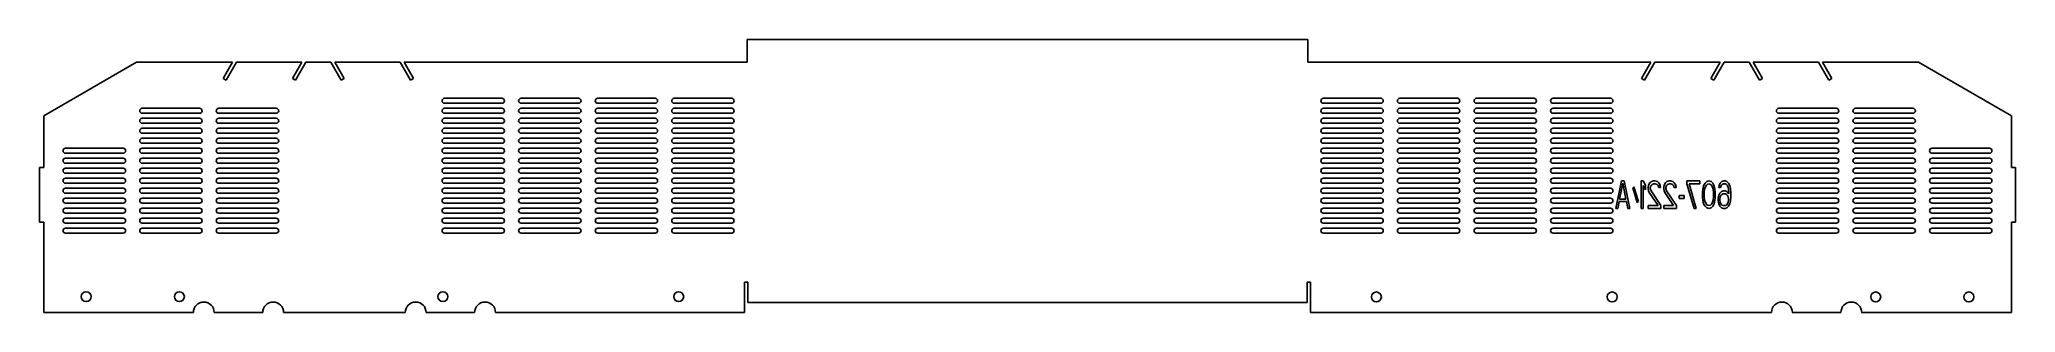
# Model space of a CAD drawing. Extents: x -8.2 to 27.4, y 17.3 to 22.2.
import ezdxf

# ---------------------------------------------------------------- set-up
doc = ezdxf.new("R2010")
doc.units = 0
doc.header["$LTSCALE"] = 1.21
doc.layers.get('0').update_dxf_attribs({"linetype": 'CONTINUOUS'})

msp = doc.modelspace()

# ---------------------------------------------------------------- linework, layer by layer
at = {"color": 3}
for p, q in [((4.581, 22.201), (4.581, 21.896)), ((14.684, 22.201), (4.581, 22.201)), ((14.684, 21.896), (14.684, 22.201)), ((-8.1, 20.823), (-6.425, 21.791)), ((-4.697, 21.791), (-6.425, 21.791)), ((-4.697, 21.791), (-4.865, 21.501)), ((-4.811, 21.47), (-4.625, 21.791)), ((-3.447, 21.791), (-4.625, 21.791)), ((-3.447, 21.791), (-3.615, 21.501)), ((-3.561, 21.47), (-3.375, 21.791)), ((-2.925, 21.791), (-3.375, 21.791)), ((-2.925, 21.791), (-2.74, 21.47)), ((-2.686, 21.501), (-2.854, 21.791)), ((-1.675, 21.791), (-2.854, 21.791)), ((-1.675, 21.791), (-1.49, 21.47)), ((-1.436, 21.501), (-1.604, 21.791)), ((-1.604, 21.791), (4.58, 21.791)), ((4.581, 21.896), (4.58, 21.791)), ((14.684, 21.896), (14.684, 21.791)), ((20.868, 21.791), (14.685, 21.791)), ((20.7, 21.501), (20.868, 21.791)), ((20.94, 21.791), (20.754, 21.47)), ((22.118, 21.791), (20.94, 21.791)), ((21.95, 21.501), (22.118, 21.791)), ((22.19, 21.791), (22.004, 21.47)), ((22.64, 21.791), (22.19, 21.791)), ((22.825, 21.47), (22.64, 21.791)), ((23.89, 21.791), (22.711, 21.791)), ((22.711, 21.791), (22.879, 21.501)), ((24.075, 21.47), (23.89, 21.791)), ((25.69, 21.791), (23.961, 21.791)), ((23.961, 21.791), (24.129, 21.501)), ((27.365, 20.823), (25.69, 21.791)), ((-4.865, 21.501), (-4.811, 21.47)), ((-3.615, 21.501), (-3.561, 21.47)), ((-2.74, 21.47), (-2.686, 21.501)), ((-1.49, 21.47), (-1.436, 21.501)), ((20.754, 21.47), (20.7, 21.501)), ((22.004, 21.47), (21.95, 21.501)), ((22.879, 21.501), (22.825, 21.47)), ((24.129, 21.501), (24.075, 21.47)), ((0.16, 21.141), (-0.875, 21.141)), ((-0.875, 21.051), (0.16, 21.051)), ((1.54, 21.141), (0.505, 21.141)), ((0.505, 21.051), (1.54, 21.051)), ((2.92, 21.141), (1.885, 21.141)), ((1.885, 21.051), (2.92, 21.051)), ((4.3, 21.141), (3.265, 21.141)), ((3.265, 21.051), (4.3, 21.051)), ((14.965, 21.141), (16, 21.141)), ((16, 21.051), (14.965, 21.051)), ((16.345, 21.141), (17.38, 21.141)), ((17.38, 21.051), (16.345, 21.051)), ((17.725, 21.141), (18.76, 21.141)), ((18.76, 21.051), (17.725, 21.051)), ((19.105, 21.141), (20.14, 21.141)), ((20.14, 21.051), (19.105, 21.051)), ((-8.1, 19.896), (-8.1, 20.823)), ((-5.29, 20.961), (-6.325, 20.961)), ((-6.325, 20.871), (-5.29, 20.871)), ((-5.29, 20.781), (-6.325, 20.781)), ((-6.325, 20.691), (-5.29, 20.691)), ((-3.91, 20.961), (-4.945, 20.961)), ((-4.945, 20.871), (-3.91, 20.871)), ((-3.91, 20.781), (-4.945, 20.781)), ((-4.945, 20.691), (-3.91, 20.691)), ((0.16, 20.961), (-0.875, 20.961)), ((-0.875, 20.871), (0.16, 20.871)), ((0.16, 20.781), (-0.875, 20.781)), ((-0.875, 20.691), (0.16, 20.691)), ((1.54, 20.961), (0.505, 20.961)), ((0.505, 20.871), (1.54, 20.871)), ((1.54, 20.781), (0.505, 20.781)), ((0.505, 20.691), (1.54, 20.691)), ((2.92, 20.961), (1.885, 20.961)), ((1.885, 20.871), (2.92, 20.871)), ((2.92, 20.781), (1.885, 20.781)), ((1.885, 20.691), (2.92, 20.691)), ((4.3, 20.961), (3.265, 20.961)), ((3.265, 20.871), (4.3, 20.871)), ((4.3, 20.781), (3.265, 20.781)), ((3.265, 20.691), (4.3, 20.691)), ((14.965, 20.961), (16, 20.961)), ((16, 20.871), (14.965, 20.871)), ((14.965, 20.781), (16, 20.781)), ((16, 20.691), (14.965, 20.691)), ((16.345, 20.961), (17.38, 20.961)), ((17.38, 20.871), (16.345, 20.871)), ((16.345, 20.781), (17.38, 20.781)), ((17.38, 20.691), (16.345, 20.691)), ((17.725, 20.961), (18.76, 20.961)), ((18.76, 20.871), (17.725, 20.871)), ((17.725, 20.781), (18.76, 20.781)), ((18.76, 20.691), (17.725, 20.691)), ((19.105, 20.961), (20.14, 20.961)), ((20.14, 20.871), (19.105, 20.871)), ((19.105, 20.781), (20.14, 20.781)), ((20.14, 20.691), (19.105, 20.691)), ((23.175, 20.961), (24.21, 20.961)), ((24.21, 20.871), (23.175, 20.871)), ((23.175, 20.781), (24.21, 20.781)), ((24.21, 20.691), (23.175, 20.691)), ((24.555, 20.961), (25.59, 20.961)), ((25.59, 20.871), (24.555, 20.871)), ((24.555, 20.781), (25.59, 20.781)), ((25.59, 20.691), (24.555, 20.691)), ((27.365, 19.896), (27.365, 20.823)), ((-5.29, 20.601), (-6.325, 20.601)), ((-6.325, 20.511), (-5.29, 20.511)), ((-5.29, 20.421), (-6.325, 20.421)), ((-6.325, 20.331), (-5.29, 20.331)), ((-3.91, 20.601), (-4.945, 20.601)), ((-4.945, 20.511), (-3.91, 20.511)), ((-3.91, 20.421), (-4.945, 20.421)), ((-4.945, 20.331), (-3.91, 20.331)), ((0.16, 20.601), (-0.875, 20.601)), ((-0.875, 20.511), (0.16, 20.511)), ((0.16, 20.421), (-0.875, 20.421)), ((-0.875, 20.331), (0.16, 20.331)), ((1.54, 20.601), (0.505, 20.601)), ((0.505, 20.511), (1.54, 20.511)), ((1.54, 20.421), (0.505, 20.421)), ((0.505, 20.331), (1.54, 20.331)), ((2.92, 20.601), (1.885, 20.601)), ((1.885, 20.511), (2.92, 20.511)), ((2.92, 20.421), (1.885, 20.421)), ((1.885, 20.331), (2.92, 20.331)), ((4.3, 20.601), (3.265, 20.601)), ((3.265, 20.511), (4.3, 20.511)), ((4.3, 20.421), (3.265, 20.421)), ((3.265, 20.331), (4.3, 20.331)), ((14.965, 20.601), (16, 20.601)), ((16, 20.511), (14.965, 20.511)), ((14.965, 20.421), (16, 20.421)), ((16, 20.331), (14.965, 20.331)), ((16.345, 20.601), (17.38, 20.601)), ((17.38, 20.511), (16.345, 20.511)), ((16.345, 20.421), (17.38, 20.421)), ((17.38, 20.331), (16.345, 20.331)), ((17.725, 20.601), (18.76, 20.601)), ((18.76, 20.511), (17.725, 20.511)), ((17.725, 20.421), (18.76, 20.421)), ((18.76, 20.331), (17.725, 20.331)), ((19.105, 20.601), (20.14, 20.601)), ((20.14, 20.511), (19.105, 20.511)), ((19.105, 20.421), (20.14, 20.421)), ((20.14, 20.331), (19.105, 20.331)), ((23.175, 20.601), (24.21, 20.601)), ((24.21, 20.511), (23.175, 20.511)), ((23.175, 20.421), (24.21, 20.421)), ((24.21, 20.331), (23.175, 20.331)), ((24.555, 20.601), (25.59, 20.601)), ((25.59, 20.511), (24.555, 20.511)), ((24.555, 20.421), (25.59, 20.421)), ((25.59, 20.331), (24.555, 20.331)), ((-6.67, 20.241), (-7.705, 20.241)), ((-7.705, 20.151), (-6.67, 20.151)), ((-6.67, 20.061), (-7.705, 20.061)), ((-7.705, 19.971), (-6.67, 19.971)), ((-5.29, 20.241), (-6.325, 20.241)), ((-6.325, 20.151), (-5.29, 20.151)), ((-5.29, 20.061), (-6.325, 20.061)), ((-6.325, 19.971), (-5.29, 19.971)), ((-3.91, 20.241), (-4.945, 20.241)), ((-4.945, 20.151), (-3.91, 20.151)), ((-3.91, 20.061), (-4.945, 20.061)), ((-4.945, 19.971), (-3.91, 19.971)), ((0.16, 20.241), (-0.875, 20.241)), ((-0.875, 20.151), (0.16, 20.151)), ((0.16, 20.061), (-0.875, 20.061)), ((-0.875, 19.971), (0.16, 19.971)), ((1.54, 20.241), (0.505, 20.241)), ((0.505, 20.151), (1.54, 20.151)), ((1.54, 20.061), (0.505, 20.061)), ((0.505, 19.971), (1.54, 19.971)), ((2.92, 20.241), (1.885, 20.241)), ((1.885, 20.151), (2.92, 20.151)), ((2.92, 20.061), (1.885, 20.061)), ((1.885, 19.971), (2.92, 19.971)), ((4.3, 20.241), (3.265, 20.241)), ((3.265, 20.151), (4.3, 20.151)), ((4.3, 20.061), (3.265, 20.061)), ((3.265, 19.971), (4.3, 19.971)), ((14.965, 20.241), (16, 20.241)), ((16, 20.151), (14.965, 20.151)), ((14.965, 20.061), (16, 20.061)), ((16, 19.971), (14.965, 19.971)), ((16.345, 20.241), (17.38, 20.241)), ((17.38, 20.151), (16.345, 20.151)), ((16.345, 20.061), (17.38, 20.061)), ((17.38, 19.971), (16.345, 19.971)), ((17.725, 20.241), (18.76, 20.241)), ((18.76, 20.151), (17.725, 20.151)), ((17.725, 20.061), (18.76, 20.061)), ((18.76, 19.971), (17.725, 19.971)), ((19.105, 20.241), (20.14, 20.241)), ((20.14, 20.151), (19.105, 20.151)), ((19.105, 20.061), (20.14, 20.061)), ((20.14, 19.971), (19.105, 19.971)), ((23.175, 20.241), (24.21, 20.241)), ((24.21, 20.151), (23.175, 20.151)), ((23.175, 20.061), (24.21, 20.061)), ((24.21, 19.971), (23.175, 19.971)), ((24.555, 20.241), (25.59, 20.241)), ((25.59, 20.151), (24.555, 20.151)), ((24.555, 20.061), (25.59, 20.061)), ((25.59, 19.971), (24.555, 19.971)), ((25.935, 20.241), (26.97, 20.241)), ((26.97, 20.151), (25.935, 20.151)), ((25.935, 20.061), (26.97, 20.061)), ((26.97, 19.971), (25.935, 19.971)), ((-8.175, 18.906), (-8.175, 19.896)), ((-8.1, 19.896), (-8.175, 19.896)), ((-6.67, 19.881), (-7.705, 19.881)), ((-7.705, 19.791), (-6.67, 19.791)), ((-6.67, 19.701), (-7.705, 19.701)), ((-7.705, 19.611), (-6.67, 19.611)), ((-5.29, 19.881), (-6.325, 19.881)), ((-6.325, 19.791), (-5.29, 19.791)), ((-5.29, 19.701), (-6.325, 19.701)), ((-6.325, 19.611), (-5.29, 19.611)), ((-3.91, 19.881), (-4.945, 19.881)), ((-4.945, 19.791), (-3.91, 19.791)), ((-3.91, 19.701), (-4.945, 19.701)), ((-4.945, 19.611), (-3.91, 19.611)), ((0.16, 19.881), (-0.875, 19.881)), ((-0.875, 19.791), (0.16, 19.791)), ((0.16, 19.701), (-0.875, 19.701)), ((-0.875, 19.611), (0.16, 19.611)), ((1.54, 19.881), (0.505, 19.881)), ((0.505, 19.791), (1.54, 19.791)), ((1.54, 19.701), (0.505, 19.701)), ((0.505, 19.611), (1.54, 19.611)), ((2.92, 19.881), (1.885, 19.881)), ((1.885, 19.791), (2.92, 19.791)), ((2.92, 19.701), (1.885, 19.701)), ((1.885, 19.611), (2.92, 19.611)), ((4.3, 19.881), (3.265, 19.881)), ((3.265, 19.791), (4.3, 19.791)), ((4.3, 19.701), (3.265, 19.701)), ((3.265, 19.611), (4.3, 19.611)), ((14.965, 19.881), (16, 19.881)), ((16, 19.791), (14.965, 19.791)), ((14.965, 19.701), (16, 19.701)), ((16, 19.611), (14.965, 19.611)), ((16.345, 19.881), (17.38, 19.881)), ((17.38, 19.791), (16.345, 19.791)), ((16.345, 19.701), (17.38, 19.701)), ((17.38, 19.611), (16.345, 19.611)), ((17.725, 19.881), (18.76, 19.881)), ((18.76, 19.791), (17.725, 19.791)), ((17.725, 19.701), (18.76, 19.701)), ((18.76, 19.611), (17.725, 19.611)), ((19.105, 19.881), (20.14, 19.881)), ((20.14, 19.791), (19.105, 19.791)), ((19.105, 19.701), (20.14, 19.701)), ((20.14, 19.611), (19.105, 19.611)), ((23.175, 19.881), (24.21, 19.881)), ((24.21, 19.791), (23.175, 19.791)), ((23.175, 19.701), (24.21, 19.701)), ((24.21, 19.611), (23.175, 19.611)), ((24.555, 19.881), (25.59, 19.881)), ((25.59, 19.791), (24.555, 19.791)), ((24.555, 19.701), (25.59, 19.701)), ((25.59, 19.611), (24.555, 19.611)), ((25.935, 19.881), (26.97, 19.881)), ((26.97, 19.791), (25.935, 19.791)), ((25.935, 19.701), (26.97, 19.701)), ((26.97, 19.611), (25.935, 19.611)), ((27.365, 19.896), (27.44, 19.896)), ((27.44, 18.906), (27.44, 19.896)), ((-6.67, 19.521), (-7.705, 19.521)), ((-7.705, 19.431), (-6.67, 19.431)), ((-6.67, 19.341), (-7.705, 19.341)), ((-7.705, 19.251), (-6.67, 19.251)), ((-5.29, 19.521), (-6.325, 19.521)), ((-6.325, 19.431), (-5.29, 19.431)), ((-5.29, 19.341), (-6.325, 19.341)), ((-6.325, 19.251), (-5.29, 19.251)), ((-3.91, 19.521), (-4.945, 19.521)), ((-4.945, 19.431), (-3.91, 19.431)), ((-3.91, 19.341), (-4.945, 19.341)), ((-4.945, 19.251), (-3.91, 19.251)), ((0.16, 19.521), (-0.875, 19.521)), ((-0.875, 19.431), (0.16, 19.431)), ((0.16, 19.341), (-0.875, 19.341)), ((-0.875, 19.251), (0.16, 19.251)), ((1.54, 19.521), (0.505, 19.521)), ((0.505, 19.431), (1.54, 19.431)), ((1.54, 19.341), (0.505, 19.341)), ((0.505, 19.251), (1.54, 19.251)), ((2.92, 19.521), (1.885, 19.521)), ((1.885, 19.431), (2.92, 19.431)), ((2.92, 19.341), (1.885, 19.341)), ((1.885, 19.251), (2.92, 19.251)), ((4.3, 19.521), (3.265, 19.521)), ((3.265, 19.431), (4.3, 19.431)), ((4.3, 19.341), (3.265, 19.341)), ((3.265, 19.251), (4.3, 19.251)), ((14.965, 19.521), (16, 19.521)), ((16, 19.431), (14.965, 19.431)), ((14.965, 19.341), (16, 19.341)), ((16, 19.251), (14.965, 19.251)), ((16.345, 19.521), (17.38, 19.521)), ((17.38, 19.431), (16.345, 19.431)), ((16.345, 19.341), (17.38, 19.341)), ((17.38, 19.251), (16.345, 19.251)), ((17.725, 19.521), (18.76, 19.521)), ((18.76, 19.431), (17.725, 19.431)), ((17.725, 19.341), (18.76, 19.341)), ((18.76, 19.251), (17.725, 19.251)), ((19.105, 19.521), (20.14, 19.521)), ((20.14, 19.431), (19.105, 19.431)), ((19.105, 19.341), (20.14, 19.341)), ((20.14, 19.251), (19.105, 19.251)), ((23.175, 19.521), (24.21, 19.521)), ((24.21, 19.431), (23.175, 19.431)), ((23.175, 19.341), (24.21, 19.341)), ((24.21, 19.251), (23.175, 19.251)), ((24.555, 19.521), (25.59, 19.521)), ((25.59, 19.431), (24.555, 19.431)), ((24.555, 19.341), (25.59, 19.341)), ((25.59, 19.251), (24.555, 19.251)), ((25.935, 19.521), (26.97, 19.521)), ((26.97, 19.431), (25.935, 19.431)), ((25.935, 19.341), (26.97, 19.341)), ((26.97, 19.251), (25.935, 19.251)), ((-8.1, 18.906), (-8.175, 18.906)), ((-8.1, 17.281), (-8.1, 18.906)), ((-6.67, 19.161), (-7.705, 19.161)), ((-7.705, 19.071), (-6.67, 19.071)), ((-6.67, 18.981), (-7.705, 18.981)), ((-7.705, 18.891), (-6.67, 18.891)), ((-5.29, 19.161), (-6.325, 19.161)), ((-6.325, 19.071), (-5.29, 19.071)), ((-5.29, 18.981), (-6.325, 18.981)), ((-6.325, 18.891), (-5.29, 18.891)), ((-3.91, 19.161), (-4.945, 19.161)), ((-4.945, 19.071), (-3.91, 19.071)), ((-3.91, 18.981), (-4.945, 18.981)), ((-4.945, 18.891), (-3.91, 18.891)), ((0.16, 19.161), (-0.875, 19.161)), ((-0.875, 19.071), (0.16, 19.071)), ((0.16, 18.981), (-0.875, 18.981)), ((-0.875, 18.891), (0.16, 18.891)), ((1.54, 19.161), (0.505, 19.161)), ((0.505, 19.071), (1.54, 19.071)), ((1.54, 18.981), (0.505, 18.981)), ((0.505, 18.891), (1.54, 18.891)), ((2.92, 19.161), (1.885, 19.161)), ((1.885, 19.071), (2.92, 19.071)), ((2.92, 18.981), (1.885, 18.981)), ((1.885, 18.891), (2.92, 18.891)), ((4.3, 19.161), (3.265, 19.161)), ((3.265, 19.071), (4.3, 19.071)), ((4.3, 18.981), (3.265, 18.981)), ((3.265, 18.891), (4.3, 18.891)), ((14.965, 19.161), (16, 19.161)), ((16, 19.071), (14.965, 19.071)), ((14.965, 18.981), (16, 18.981)), ((16, 18.891), (14.965, 18.891)), ((16.345, 19.161), (17.38, 19.161)), ((17.38, 19.071), (16.345, 19.071)), ((16.345, 18.981), (17.38, 18.981)), ((17.38, 18.891), (16.345, 18.891)), ((17.725, 19.161), (18.76, 19.161)), ((18.76, 19.071), (17.725, 19.071)), ((17.725, 18.981), (18.76, 18.981)), ((18.76, 18.891), (17.725, 18.891)), ((19.105, 19.161), (20.14, 19.161)), ((20.14, 19.071), (19.105, 19.071)), ((19.105, 18.981), (20.14, 18.981)), ((20.14, 18.891), (19.105, 18.891)), ((23.175, 19.161), (24.21, 19.161)), ((24.21, 19.071), (23.175, 19.071)), ((23.175, 18.981), (24.21, 18.981)), ((24.21, 18.891), (23.175, 18.891)), ((24.555, 19.161), (25.59, 19.161)), ((25.59, 19.071), (24.555, 19.071)), ((24.555, 18.981), (25.59, 18.981)), ((25.59, 18.891), (24.555, 18.891)), ((25.935, 19.161), (26.97, 19.161)), ((26.97, 19.071), (25.935, 19.071)), ((25.935, 18.981), (26.97, 18.981)), ((26.97, 18.891), (25.935, 18.891)), ((27.365, 18.906), (27.44, 18.906)), ((27.365, 17.281), (27.365, 18.906)), ((-6.67, 18.801), (-7.705, 18.801)), ((-7.705, 18.711), (-6.67, 18.711)), ((-5.29, 18.801), (-6.325, 18.801)), ((-6.325, 18.711), (-5.29, 18.711)), ((-3.91, 18.801), (-4.945, 18.801)), ((-4.945, 18.711), (-3.91, 18.711)), ((0.16, 18.801), (-0.875, 18.801)), ((-0.875, 18.711), (0.16, 18.711)), ((1.54, 18.801), (0.505, 18.801)), ((0.505, 18.711), (1.54, 18.711)), ((2.92, 18.801), (1.885, 18.801)), ((1.885, 18.711), (2.92, 18.711)), ((4.3, 18.801), (3.265, 18.801)), ((3.265, 18.711), (4.3, 18.711)), ((14.965, 18.801), (16, 18.801)), ((16, 18.711), (14.965, 18.711)), ((16.345, 18.801), (17.38, 18.801)), ((17.38, 18.711), (16.345, 18.711)), ((17.725, 18.801), (18.76, 18.801)), ((18.76, 18.711), (17.725, 18.711)), ((19.105, 18.801), (20.14, 18.801)), ((20.14, 18.711), (19.105, 18.711)), ((23.175, 18.801), (24.21, 18.801)), ((24.21, 18.711), (23.175, 18.711)), ((24.555, 18.801), (25.59, 18.801)), ((25.59, 18.711), (24.555, 18.711)), ((25.935, 18.801), (26.97, 18.801)), ((26.97, 18.711), (25.935, 18.711)), ((4.54, 17.827), (4.531, 17.826)), ((4.531, 17.281), (4.531, 17.826)), ((4.54, 17.827), (4.593, 17.827)), ((4.593, 17.461), (4.593, 17.827)), ((14.672, 17.827), (14.725, 17.827)), ((14.672, 17.461), (14.672, 17.827)), ((14.725, 17.827), (14.734, 17.826)), ((14.734, 17.281), (14.734, 17.826)), ((4.593, 17.461), (14.672, 17.461)), ((-8.1, 17.281), (-5.403, 17.281)), ((-4.153, 17.281), (-5.028, 17.281)), ((-1.583, 17.281), (-3.778, 17.281)), ((-0.333, 17.281), (-1.208, 17.281)), ((4.531, 17.281), (0.042, 17.281)), ((14.734, 17.281), (23.042, 17.281)), ((23.417, 17.281), (24.292, 17.281)), ((27.365, 17.281), (24.667, 17.281))]:
    msp.add_line(p, q, dxfattribs=at)
for p, q in [((4.581, 21.896), (4.579, 21.791)), ((14.684, 21.896), (14.685, 21.791)), ((4.54, 17.827), (4.531, 17.826)), ((14.725, 17.827), (14.734, 17.826))]:
    msp.add_line(p, q)
at = {"color": 4}
for p, q in [((20.337, 19.652), (20.235, 19.155)), ((20.362, 19.61), (20.305, 19.324)), ((20.388, 19.652), (20.337, 19.652)), ((20.419, 19.324), (20.362, 19.61)), ((20.489, 19.155), (20.388, 19.652)), ((20.731, 19.652), (20.693, 19.652)), ((20.693, 19.652), (20.693, 19.155)), ((20.769, 19.578), (20.731, 19.652)), ((20.852, 19.62), (20.826, 19.578)), ((20.877, 19.641), (20.852, 19.62)), ((20.871, 19.567), (20.89, 19.589)), ((20.915, 19.652), (20.877, 19.641)), ((20.89, 19.589), (20.922, 19.599)), ((20.941, 19.652), (20.915, 19.652)), ((20.922, 19.599), (20.947, 19.599)), ((20.985, 19.641), (20.941, 19.652)), ((20.947, 19.599), (20.979, 19.589)), ((20.979, 19.589), (20.998, 19.567)), ((21.011, 19.62), (20.985, 19.641)), ((21.036, 19.578), (21.011, 19.62)), ((21.131, 19.62), (21.106, 19.578)), ((21.157, 19.641), (21.131, 19.62)), ((21.151, 19.567), (21.17, 19.589)), ((21.195, 19.652), (21.157, 19.641)), ((21.17, 19.589), (21.201, 19.599)), ((21.22, 19.652), (21.195, 19.652)), ((21.201, 19.599), (21.227, 19.599)), ((21.265, 19.641), (21.22, 19.652)), ((21.227, 19.599), (21.259, 19.589)), ((21.259, 19.589), (21.278, 19.567)), ((21.29, 19.62), (21.265, 19.641)), ((21.316, 19.578), (21.29, 19.62)), ((21.748, 19.652), (21.519, 19.652)), ((21.519, 19.652), (21.519, 19.599)), ((21.519, 19.599), (21.646, 19.155)), ((21.557, 19.599), (21.748, 19.599)), ((21.685, 19.155), (21.557, 19.599)), ((21.748, 19.599), (21.748, 19.652)), ((21.824, 19.578), (21.844, 19.61)), ((21.844, 19.61), (21.875, 19.641)), ((21.863, 19.567), (21.882, 19.589)), ((21.875, 19.641), (21.913, 19.652)), ((21.882, 19.589), (21.913, 19.599)), ((21.913, 19.652), (21.952, 19.641)), ((21.913, 19.599), (21.945, 19.589)), ((21.945, 19.589), (21.964, 19.567)), ((21.952, 19.641), (21.983, 19.61)), ((21.983, 19.61), (22.002, 19.578)), ((22.098, 19.567), (22.117, 19.61)), ((22.117, 19.61), (22.149, 19.641)), ((22.155, 19.589), (22.136, 19.567)), ((22.149, 19.641), (22.18, 19.652)), ((22.174, 19.599), (22.155, 19.589)), ((22.212, 19.599), (22.174, 19.599)), ((22.18, 19.652), (22.206, 19.652)), ((22.206, 19.652), (22.238, 19.641)), ((22.231, 19.589), (22.212, 19.599)), ((22.25, 19.567), (22.231, 19.589)), ((22.238, 19.641), (22.269, 19.61)), ((22.269, 19.61), (22.289, 19.567)), ((20.273, 19.155), (20.299, 19.282)), ((20.299, 19.282), (20.426, 19.282)), ((20.305, 19.324), (20.419, 19.324)), ((20.426, 19.282), (20.451, 19.155)), ((20.559, 19.546), (20.54, 19.525)), ((20.54, 19.525), (20.623, 19.261)), ((20.642, 19.282), (20.559, 19.546)), ((20.623, 19.261), (20.642, 19.282)), ((20.731, 19.567), (20.769, 19.493)), ((20.731, 19.155), (20.731, 19.567)), ((20.769, 19.493), (20.769, 19.578)), ((20.826, 19.578), (20.82, 19.536)), ((20.82, 19.536), (20.82, 19.515)), ((20.82, 19.515), (20.826, 19.472)), ((20.826, 19.472), (20.839, 19.441)), ((20.839, 19.441), (20.998, 19.208)), ((20.858, 19.536), (20.871, 19.567)), ((20.858, 19.515), (20.858, 19.536)), ((20.871, 19.472), (20.858, 19.515)), ((21.049, 19.208), (20.871, 19.472)), ((20.998, 19.567), (21.011, 19.536)), ((21.011, 19.536), (21.042, 19.536)), ((21.042, 19.536), (21.036, 19.578)), ((21.106, 19.578), (21.1, 19.536)), ((21.1, 19.536), (21.1, 19.515)), ((21.1, 19.515), (21.106, 19.472)), ((21.106, 19.472), (21.119, 19.441)), ((21.119, 19.441), (21.278, 19.208)), ((21.138, 19.536), (21.151, 19.567)), ((21.138, 19.515), (21.138, 19.536)), ((21.151, 19.472), (21.138, 19.515)), ((21.329, 19.208), (21.151, 19.472)), ((21.278, 19.567), (21.29, 19.536)), ((21.29, 19.536), (21.322, 19.536)), ((21.322, 19.536), (21.316, 19.578)), ((21.468, 19.388), (21.379, 19.388)), ((21.379, 19.388), (21.379, 19.335)), ((21.379, 19.335), (21.468, 19.335)), ((21.468, 19.335), (21.468, 19.388)), ((21.799, 19.451), (21.805, 19.504)), ((21.799, 19.356), (21.799, 19.451)), ((21.805, 19.303), (21.799, 19.356)), ((21.805, 19.504), (21.812, 19.536)), ((21.812, 19.271), (21.805, 19.303)), ((21.812, 19.536), (21.824, 19.578)), ((21.824, 19.229), (21.812, 19.271)), ((21.831, 19.441), (21.837, 19.504)), ((21.831, 19.366), (21.831, 19.441)), ((21.837, 19.303), (21.831, 19.366)), ((21.837, 19.504), (21.863, 19.567)), ((21.863, 19.24), (21.837, 19.303)), ((21.882, 19.218), (21.863, 19.24)), ((21.964, 19.24), (21.945, 19.218)), ((21.964, 19.567), (21.99, 19.504)), ((21.99, 19.303), (21.964, 19.24)), ((21.99, 19.504), (21.996, 19.441)), ((21.996, 19.366), (21.99, 19.303)), ((21.996, 19.441), (21.996, 19.366)), ((22.002, 19.578), (22.015, 19.536)), ((22.015, 19.271), (22.002, 19.229)), ((22.015, 19.536), (22.022, 19.504)), ((22.022, 19.303), (22.015, 19.271)), ((22.022, 19.504), (22.028, 19.451)), ((22.028, 19.356), (22.022, 19.303)), ((22.028, 19.451), (22.028, 19.356)), ((22.079, 19.345), (22.091, 19.398)), ((22.079, 19.292), (22.079, 19.345)), ((22.091, 19.24), (22.079, 19.292)), ((22.091, 19.536), (22.098, 19.567)), ((22.123, 19.536), (22.091, 19.536)), ((22.091, 19.398), (22.111, 19.43)), ((22.111, 19.197), (22.091, 19.24)), ((22.111, 19.43), (22.142, 19.462)), ((22.111, 19.335), (22.117, 19.366)), ((22.111, 19.303), (22.111, 19.335)), ((22.117, 19.271), (22.111, 19.303)), ((22.117, 19.366), (22.13, 19.388)), ((22.13, 19.24), (22.117, 19.271)), ((22.136, 19.567), (22.123, 19.536)), ((22.13, 19.388), (22.149, 19.409)), ((22.149, 19.218), (22.13, 19.24)), ((22.142, 19.462), (22.174, 19.472)), ((22.149, 19.409), (22.168, 19.419)), ((22.168, 19.419), (22.212, 19.419)), ((22.174, 19.472), (22.206, 19.472)), ((22.206, 19.472), (22.238, 19.462)), ((22.212, 19.419), (22.231, 19.409)), ((22.231, 19.409), (22.25, 19.388)), ((22.25, 19.24), (22.231, 19.218)), ((22.238, 19.462), (22.276, 19.419)), ((22.263, 19.536), (22.25, 19.567)), ((22.25, 19.388), (22.263, 19.366)), ((22.263, 19.271), (22.25, 19.24)), ((22.269, 19.504), (22.263, 19.536)), ((22.263, 19.366), (22.269, 19.335)), ((22.269, 19.303), (22.263, 19.271)), ((22.276, 19.441), (22.269, 19.504)), ((22.269, 19.335), (22.269, 19.303)), ((22.289, 19.24), (22.269, 19.197)), ((22.276, 19.419), (22.276, 19.441)), ((22.289, 19.567), (22.301, 19.515)), ((22.301, 19.292), (22.289, 19.24)), ((22.301, 19.515), (22.308, 19.441)), ((22.308, 19.366), (22.301, 19.292)), ((22.308, 19.441), (22.308, 19.366)), ((20.235, 19.155), (20.273, 19.155)), ((20.451, 19.155), (20.489, 19.155)), ((20.693, 19.155), (20.731, 19.155)), ((20.998, 19.208), (20.82, 19.208)), ((20.82, 19.208), (20.82, 19.155)), ((20.82, 19.155), (21.049, 19.155)), ((21.049, 19.155), (21.049, 19.208)), ((21.278, 19.208), (21.1, 19.208)), ((21.1, 19.208), (21.1, 19.155)), ((21.1, 19.155), (21.329, 19.155)), ((21.329, 19.155), (21.329, 19.208)), ((21.646, 19.155), (21.685, 19.155)), ((21.844, 19.197), (21.824, 19.229)), ((21.875, 19.166), (21.844, 19.197)), ((21.913, 19.155), (21.875, 19.166)), ((21.913, 19.208), (21.882, 19.218)), ((21.945, 19.218), (21.913, 19.208)), ((21.952, 19.166), (21.913, 19.155)), ((21.983, 19.197), (21.952, 19.166)), ((22.002, 19.229), (21.983, 19.197)), ((22.142, 19.166), (22.111, 19.197)), ((22.174, 19.155), (22.142, 19.166)), ((22.168, 19.208), (22.149, 19.218)), ((22.212, 19.208), (22.168, 19.208)), ((22.206, 19.155), (22.174, 19.155)), ((22.238, 19.166), (22.206, 19.155)), ((22.231, 19.218), (22.212, 19.208)), ((22.269, 19.197), (22.238, 19.166))]:
    msp.add_line(p, q, dxfattribs=at)
at = {"color": 3}
for centre in [(-7.335, 17.566), (-5.655, 17.566), (-0.905, 17.566), (3.345, 17.566), (15.92, 17.561), (20.17, 17.561), (24.92, 17.561), (26.6, 17.561)]:
    msp.add_circle(centre, 0.09, dxfattribs=at)
for centre, radius, start, end in [((-0.875, 21.096), 0.045, 90, 270), ((0.16, 21.096), 0.045, 270, 450), ((0.505, 21.096), 0.045, 90, 270), ((1.54, 21.096), 0.045, 270, 450), ((1.885, 21.096), 0.045, 90, 270), ((2.92, 21.096), 0.045, 270, 450), ((3.265, 21.096), 0.045, 90, 270), ((4.3, 21.096), 0.045, 270, 450), ((14.965, 21.096), 0.045, 90, 270), ((16, 21.096), 0.045, 270, 450), ((16.345, 21.096), 0.045, 90, 270), ((17.38, 21.096), 0.045, 270, 450), ((17.725, 21.096), 0.045, 90, 270), ((18.76, 21.096), 0.045, 270, 450), ((19.105, 21.096), 0.045, 90, 270), ((20.14, 21.096), 0.045, 270, 450), ((-6.325, 20.916), 0.045, 90, 270), ((-6.325, 20.736), 0.045, 90, 270), ((-5.29, 20.916), 0.045, 270, 450), ((-5.29, 20.736), 0.045, 270, 450), ((-4.945, 20.916), 0.045, 90, 270), ((-4.945, 20.736), 0.045, 90, 270), ((-3.91, 20.916), 0.045, 270, 450), ((-3.91, 20.736), 0.045, 270, 450), ((-0.875, 20.916), 0.045, 90, 270), ((-0.875, 20.736), 0.045, 90, 270), ((0.16, 20.916), 0.045, 270, 450), ((0.16, 20.736), 0.045, 270, 450), ((0.505, 20.916), 0.045, 90, 270), ((0.505, 20.736), 0.045, 90, 270), ((1.54, 20.916), 0.045, 270, 450), ((1.54, 20.736), 0.045, 270, 450), ((1.885, 20.916), 0.045, 90, 270), ((1.885, 20.736), 0.045, 90, 270), ((2.92, 20.916), 0.045, 270, 450), ((2.92, 20.736), 0.045, 270, 450), ((3.265, 20.916), 0.045, 90, 270), ((3.265, 20.736), 0.045, 90, 270), ((4.3, 20.916), 0.045, 270, 450), ((4.3, 20.736), 0.045, 270, 450), ((14.965, 20.916), 0.045, 90, 270), ((14.965, 20.736), 0.045, 90, 270), ((16, 20.916), 0.045, 270, 450), ((16, 20.736), 0.045, 270, 450), ((16.345, 20.916), 0.045, 90, 270), ((16.345, 20.736), 0.045, 90, 270), ((17.38, 20.916), 0.045, 270, 450), ((17.38, 20.736), 0.045, 270, 450), ((17.725, 20.916), 0.045, 90, 270), ((17.725, 20.736), 0.045, 90, 270), ((18.76, 20.916), 0.045, 270, 450), ((18.76, 20.736), 0.045, 270, 450), ((19.105, 20.916), 0.045, 90, 270), ((19.105, 20.736), 0.045, 90, 270), ((20.14, 20.916), 0.045, 270, 450), ((20.14, 20.736), 0.045, 270, 450), ((23.175, 20.916), 0.045, 90, 270), ((23.175, 20.736), 0.045, 90, 270), ((24.21, 20.916), 0.045, 270, 450), ((24.21, 20.736), 0.045, 270, 450), ((24.555, 20.916), 0.045, 90, 270), ((24.555, 20.736), 0.045, 90, 270), ((25.59, 20.916), 0.045, 270, 450), ((25.59, 20.736), 0.045, 270, 450), ((-6.325, 20.556), 0.045, 90, 270), ((-6.325, 20.376), 0.045, 90, 270), ((-5.29, 20.556), 0.045, 270, 450), ((-5.29, 20.376), 0.045, 270, 450), ((-4.945, 20.556), 0.045, 90, 270), ((-4.945, 20.376), 0.045, 90, 270), ((-3.91, 20.556), 0.045, 270, 450), ((-3.91, 20.376), 0.045, 270, 450), ((-0.875, 20.556), 0.045, 90, 270), ((-0.875, 20.376), 0.045, 90, 270), ((0.16, 20.556), 0.045, 270, 450), ((0.16, 20.376), 0.045, 270, 450), ((0.505, 20.556), 0.045, 90, 270), ((0.505, 20.376), 0.045, 90, 270), ((1.54, 20.556), 0.045, 270, 450), ((1.54, 20.376), 0.045, 270, 450), ((1.885, 20.556), 0.045, 90, 270), ((1.885, 20.376), 0.045, 90, 270), ((2.92, 20.556), 0.045, 270, 450), ((2.92, 20.376), 0.045, 270, 450), ((3.265, 20.556), 0.045, 90, 270), ((3.265, 20.376), 0.045, 90, 270), ((4.3, 20.556), 0.045, 270, 450), ((4.3, 20.376), 0.045, 270, 450), ((14.965, 20.556), 0.045, 90, 270), ((14.965, 20.376), 0.045, 90, 270), ((16, 20.556), 0.045, 270, 450), ((16, 20.376), 0.045, 270, 450), ((16.345, 20.556), 0.045, 90, 270), ((16.345, 20.376), 0.045, 90, 270), ((17.38, 20.556), 0.045, 270, 450), ((17.38, 20.376), 0.045, 270, 450), ((17.725, 20.556), 0.045, 90, 270), ((17.725, 20.376), 0.045, 90, 270), ((18.76, 20.556), 0.045, 270, 450), ((18.76, 20.376), 0.045, 270, 450), ((19.105, 20.556), 0.045, 90, 270), ((19.105, 20.376), 0.045, 90, 270), ((20.14, 20.556), 0.045, 270, 450), ((20.14, 20.376), 0.045, 270, 450), ((23.175, 20.556), 0.045, 90, 270), ((23.175, 20.376), 0.045, 90, 270), ((24.21, 20.556), 0.045, 270, 450), ((24.21, 20.376), 0.045, 270, 450), ((24.555, 20.556), 0.045, 90, 270), ((24.555, 20.376), 0.045, 90, 270), ((25.59, 20.556), 0.045, 270, 450), ((25.59, 20.376), 0.045, 270, 450), ((-7.705, 20.196), 0.045, 90, 270), ((-7.705, 20.016), 0.045, 90, 270), ((-6.67, 20.196), 0.045, 270, 450), ((-6.67, 20.016), 0.045, 270, 450), ((-6.325, 20.196), 0.045, 90, 270), ((-6.325, 20.016), 0.045, 90, 270), ((-5.29, 20.196), 0.045, 270, 450), ((-5.29, 20.016), 0.045, 270, 450), ((-4.945, 20.196), 0.045, 90, 270), ((-4.945, 20.016), 0.045, 90, 270), ((-3.91, 20.196), 0.045, 270, 450), ((-3.91, 20.016), 0.045, 270, 450), ((-0.875, 20.196), 0.045, 90, 270), ((-0.875, 20.016), 0.045, 90, 270), ((0.16, 20.196), 0.045, 270, 450), ((0.16, 20.016), 0.045, 270, 450), ((0.505, 20.196), 0.045, 90, 270), ((0.505, 20.016), 0.045, 90, 270), ((1.54, 20.196), 0.045, 270, 450), ((1.54, 20.016), 0.045, 270, 450), ((1.885, 20.196), 0.045, 90, 270), ((1.885, 20.016), 0.045, 90, 270), ((2.92, 20.196), 0.045, 270, 450), ((2.92, 20.016), 0.045, 270, 450), ((3.265, 20.196), 0.045, 90, 270), ((3.265, 20.016), 0.045, 90, 270), ((4.3, 20.196), 0.045, 270, 450), ((4.3, 20.016), 0.045, 270, 450), ((14.965, 20.196), 0.045, 90, 270), ((14.965, 20.016), 0.045, 90, 270), ((16, 20.196), 0.045, 270, 450), ((16, 20.016), 0.045, 270, 450), ((16.345, 20.196), 0.045, 90, 270), ((16.345, 20.016), 0.045, 90, 270), ((17.38, 20.196), 0.045, 270, 450), ((17.38, 20.016), 0.045, 270, 450), ((17.725, 20.196), 0.045, 90, 270), ((17.725, 20.016), 0.045, 90, 270), ((18.76, 20.196), 0.045, 270, 450), ((18.76, 20.016), 0.045, 270, 450), ((19.105, 20.196), 0.045, 90, 270), ((19.105, 20.016), 0.045, 90, 270), ((20.14, 20.196), 0.045, 270, 450), ((20.14, 20.016), 0.045, 270, 450), ((23.175, 20.196), 0.045, 90, 270), ((23.175, 20.016), 0.045, 90, 270), ((24.21, 20.196), 0.045, 270, 450), ((24.21, 20.016), 0.045, 270, 450), ((24.555, 20.196), 0.045, 90, 270), ((24.555, 20.016), 0.045, 90, 270), ((25.59, 20.196), 0.045, 270, 450), ((25.59, 20.016), 0.045, 270, 450), ((25.935, 20.196), 0.045, 90, 270), ((25.935, 20.016), 0.045, 90, 270), ((26.97, 20.196), 0.045, 270, 450), ((26.97, 20.016), 0.045, 270, 450), ((-7.705, 19.836), 0.045, 90, 270), ((-7.705, 19.656), 0.045, 90, 270), ((-6.67, 19.836), 0.045, 270, 450), ((-6.67, 19.656), 0.045, 270, 450), ((-6.325, 19.836), 0.045, 90, 270), ((-6.325, 19.656), 0.045, 90, 270), ((-5.29, 19.836), 0.045, 270, 450), ((-5.29, 19.656), 0.045, 270, 450), ((-4.945, 19.836), 0.045, 90, 270), ((-4.945, 19.656), 0.045, 90, 270), ((-3.91, 19.836), 0.045, 270, 450), ((-3.91, 19.656), 0.045, 270, 450), ((-0.875, 19.836), 0.045, 90, 270), ((-0.875, 19.656), 0.045, 90, 270), ((0.16, 19.836), 0.045, 270, 450), ((0.16, 19.656), 0.045, 270, 450), ((0.505, 19.836), 0.045, 90, 270), ((0.505, 19.656), 0.045, 90, 270), ((1.54, 19.836), 0.045, 270, 450), ((1.54, 19.656), 0.045, 270, 450), ((1.885, 19.836), 0.045, 90, 270), ((1.885, 19.656), 0.045, 90, 270), ((2.92, 19.836), 0.045, 270, 450), ((2.92, 19.656), 0.045, 270, 450), ((3.265, 19.836), 0.045, 90, 270), ((3.265, 19.656), 0.045, 90, 270), ((4.3, 19.836), 0.045, 270, 450), ((4.3, 19.656), 0.045, 270, 450), ((14.965, 19.836), 0.045, 90, 270), ((14.965, 19.656), 0.045, 90, 270), ((16, 19.836), 0.045, 270, 450), ((16, 19.656), 0.045, 270, 450), ((16.345, 19.836), 0.045, 90, 270), ((16.345, 19.656), 0.045, 90, 270), ((17.38, 19.836), 0.045, 270, 450), ((17.38, 19.656), 0.045, 270, 450), ((17.725, 19.836), 0.045, 90, 270), ((17.725, 19.656), 0.045, 90, 270), ((18.76, 19.836), 0.045, 270, 450), ((18.76, 19.656), 0.045, 270, 450), ((19.105, 19.836), 0.045, 90, 270), ((19.105, 19.656), 0.045, 90, 270), ((20.14, 19.836), 0.045, 270, 450), ((20.14, 19.656), 0.045, 270, 450), ((23.175, 19.836), 0.045, 90, 270), ((23.175, 19.656), 0.045, 90, 270), ((24.21, 19.836), 0.045, 270, 450), ((24.21, 19.656), 0.045, 270, 450), ((24.555, 19.836), 0.045, 90, 270), ((24.555, 19.656), 0.045, 90, 270), ((25.59, 19.836), 0.045, 270, 450), ((25.59, 19.656), 0.045, 270, 450), ((25.935, 19.836), 0.045, 90, 270), ((25.935, 19.656), 0.045, 90, 270), ((26.97, 19.836), 0.045, 270, 450), ((26.97, 19.656), 0.045, 270, 450), ((-7.705, 19.476), 0.045, 90, 270), ((-7.705, 19.296), 0.045, 90, 270), ((-6.67, 19.476), 0.045, 270, 450), ((-6.67, 19.296), 0.045, 270, 450), ((-6.325, 19.476), 0.045, 90, 270), ((-6.325, 19.296), 0.045, 90, 270), ((-5.29, 19.476), 0.045, 270, 450), ((-5.29, 19.296), 0.045, 270, 450), ((-4.945, 19.476), 0.045, 90, 270), ((-4.945, 19.296), 0.045, 90, 270), ((-3.91, 19.476), 0.045, 270, 450), ((-3.91, 19.296), 0.045, 270, 450), ((-0.875, 19.476), 0.045, 90, 270), ((-0.875, 19.296), 0.045, 90, 270), ((0.16, 19.476), 0.045, 270, 450), ((0.16, 19.296), 0.045, 270, 450), ((0.505, 19.476), 0.045, 90, 270), ((0.505, 19.296), 0.045, 90, 270), ((1.54, 19.476), 0.045, 270, 450), ((1.54, 19.296), 0.045, 270, 450), ((1.885, 19.476), 0.045, 90, 270), ((1.885, 19.296), 0.045, 90, 270), ((2.92, 19.476), 0.045, 270, 450), ((2.92, 19.296), 0.045, 270, 450), ((3.265, 19.476), 0.045, 90, 270), ((3.265, 19.296), 0.045, 90, 270), ((4.3, 19.476), 0.045, 270, 450), ((4.3, 19.296), 0.045, 270, 450), ((14.965, 19.476), 0.045, 90, 270), ((14.965, 19.296), 0.045, 90, 270), ((16, 19.476), 0.045, 270, 450), ((16, 19.296), 0.045, 270, 450), ((16.345, 19.476), 0.045, 90, 270), ((16.345, 19.296), 0.045, 90, 270), ((17.38, 19.476), 0.045, 270, 450), ((17.38, 19.296), 0.045, 270, 450), ((17.725, 19.476), 0.045, 90, 270), ((17.725, 19.296), 0.045, 90, 270), ((18.76, 19.476), 0.045, 270, 450), ((18.76, 19.296), 0.045, 270, 450), ((19.105, 19.476), 0.045, 90, 270), ((19.105, 19.296), 0.045, 90, 270), ((20.14, 19.476), 0.045, 270, 450), ((20.14, 19.296), 0.045, 270, 450), ((23.175, 19.476), 0.045, 90, 270), ((23.175, 19.296), 0.045, 90, 270), ((24.21, 19.476), 0.045, 270, 450), ((24.21, 19.296), 0.045, 270, 450), ((24.555, 19.476), 0.045, 90, 270), ((24.555, 19.296), 0.045, 90, 270), ((25.59, 19.476), 0.045, 270, 450), ((25.59, 19.296), 0.045, 270, 450), ((25.935, 19.476), 0.045, 90, 270), ((25.935, 19.296), 0.045, 90, 270), ((26.97, 19.476), 0.045, 270, 450), ((26.97, 19.296), 0.045, 270, 450), ((-7.705, 19.116), 0.045, 90, 270), ((-7.705, 18.936), 0.045, 90, 270), ((-6.67, 19.116), 0.045, 270, 450), ((-6.67, 18.936), 0.045, 270, 450), ((-6.325, 19.116), 0.045, 90, 270), ((-6.325, 18.936), 0.045, 90, 270), ((-5.29, 19.116), 0.045, 270, 450), ((-5.29, 18.936), 0.045, 270, 450), ((-4.945, 19.116), 0.045, 90, 270), ((-4.945, 18.936), 0.045, 90, 270), ((-3.91, 19.116), 0.045, 270, 450), ((-3.91, 18.936), 0.045, 270, 450), ((-0.875, 19.116), 0.045, 90, 270), ((-0.875, 18.936), 0.045, 90, 270), ((0.16, 19.116), 0.045, 270, 450), ((0.16, 18.936), 0.045, 270, 450), ((0.505, 19.116), 0.045, 90, 270), ((0.505, 18.936), 0.045, 90, 270), ((1.54, 19.116), 0.045, 270, 450), ((1.54, 18.936), 0.045, 270, 450), ((1.885, 19.116), 0.045, 90, 270), ((1.885, 18.936), 0.045, 90, 270), ((2.92, 19.116), 0.045, 270, 450), ((2.92, 18.936), 0.045, 270, 450), ((3.265, 19.116), 0.045, 90, 270), ((3.265, 18.936), 0.045, 90, 270), ((4.3, 19.116), 0.045, 270, 450), ((4.3, 18.936), 0.045, 270, 450), ((14.965, 19.116), 0.045, 90, 270), ((14.965, 18.936), 0.045, 90, 270), ((16, 19.116), 0.045, 270, 450), ((16, 18.936), 0.045, 270, 450), ((16.345, 19.116), 0.045, 90, 270), ((16.345, 18.936), 0.045, 90, 270), ((17.38, 19.116), 0.045, 270, 450), ((17.38, 18.936), 0.045, 270, 450), ((17.725, 19.116), 0.045, 90, 270), ((17.725, 18.936), 0.045, 90, 270), ((18.76, 19.116), 0.045, 270, 450), ((18.76, 18.936), 0.045, 270, 450), ((19.105, 19.116), 0.045, 90, 270), ((19.105, 18.936), 0.045, 90, 270), ((20.14, 19.116), 0.045, 270, 450), ((20.14, 18.936), 0.045, 270, 450), ((23.175, 19.116), 0.045, 90, 270), ((23.175, 18.936), 0.045, 90, 270), ((24.21, 19.116), 0.045, 270, 450), ((24.21, 18.936), 0.045, 270, 450), ((24.555, 19.116), 0.045, 90, 270), ((24.555, 18.936), 0.045, 90, 270), ((25.59, 19.116), 0.045, 270, 450), ((25.59, 18.936), 0.045, 270, 450), ((25.935, 19.116), 0.045, 90, 270), ((25.935, 18.936), 0.045, 90, 270), ((26.97, 19.116), 0.045, 270, 450), ((26.97, 18.936), 0.045, 270, 450), ((-7.705, 18.756), 0.045, 90, 270), ((-6.67, 18.756), 0.045, 270, 450), ((-6.325, 18.756), 0.045, 90, 270), ((-5.29, 18.756), 0.045, 270, 450), ((-4.945, 18.756), 0.045, 90, 270), ((-3.91, 18.756), 0.045, 270, 450), ((-0.875, 18.756), 0.045, 90, 270), ((0.16, 18.756), 0.045, 270, 450), ((0.505, 18.756), 0.045, 90, 270), ((1.54, 18.756), 0.045, 270, 450), ((1.885, 18.756), 0.045, 90, 270), ((2.92, 18.756), 0.045, 270, 450), ((3.265, 18.756), 0.045, 90, 270), ((4.3, 18.756), 0.045, 270, 450), ((14.965, 18.756), 0.045, 90, 270), ((16, 18.756), 0.045, 270, 450), ((16.345, 18.756), 0.045, 90, 270), ((17.38, 18.756), 0.045, 270, 450), ((17.725, 18.756), 0.045, 90, 270), ((18.76, 18.756), 0.045, 270, 450), ((19.105, 18.756), 0.045, 90, 270), ((20.14, 18.756), 0.045, 270, 450), ((23.175, 18.756), 0.045, 90, 270), ((24.21, 18.756), 0.045, 270, 450), ((24.555, 18.756), 0.045, 90, 270), ((25.59, 18.756), 0.045, 270, 450), ((25.935, 18.756), 0.045, 90, 270), ((26.97, 18.756), 0.045, 270, 450), ((-5.215, 17.281), 0.188, 360, 540), ((-3.965, 17.281), 0.188, 360, 540), ((-1.395, 17.281), 0.188, 0, 180), ((-0.145, 17.281), 0.188, 0, 180), ((23.23, 17.281), 0.188, 360, 540), ((24.48, 17.281), 0.188, 360, 540)]:
    msp.add_arc(centre, radius, start, end, dxfattribs=at)

doc.saveas('drawing.dxf')
